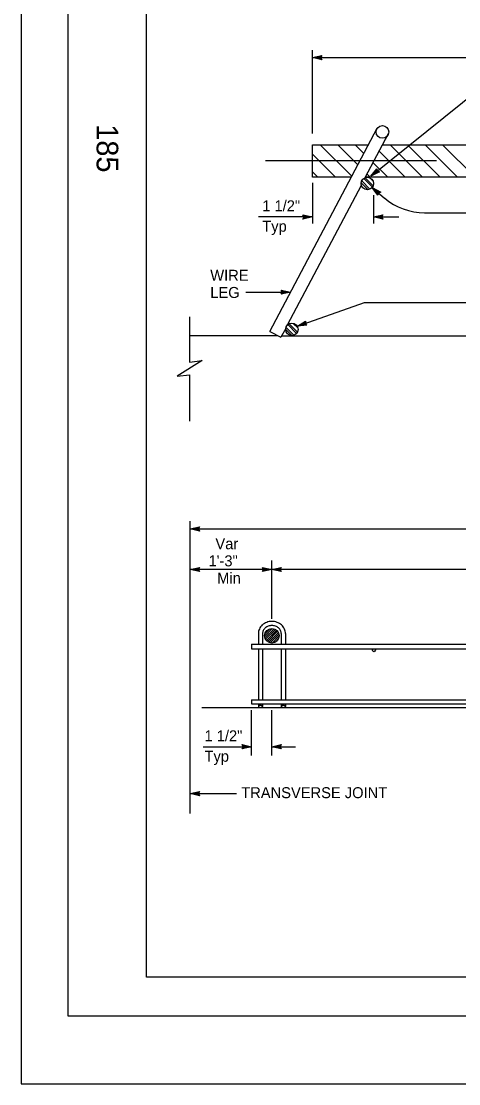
# Model space of a CAD drawing. Extents: x -894 to 866, y -472 to 714.
# Drawn here: x -894 to -615, y -472 to 205 of the extents above; entities that cross this region are included whole.
import ezdxf

# ---------------------------------------------------------------- set-up
doc = ezdxf.new("R2010")
doc.units = 0
for name, color, linetype in [('border_PLOTTING-ELEMENTS', 7, 'Continuous'), ('border_rw_22x34_Cut_Lines', 7, 'Continuous'), ('border_SHEET', 7, 'Continuous'), ('border_WITHIN-BORDER-anno', 7, 'Continuous'), ('rd_PAVEMENT', 7, 'Continuous'), ('rd_PAVEMENT-anno', 7, 'Continuous'), ('rd_SUBBASE-MATERIAL', 7, 'Continuous'), ('STR_Misc Steel A', 7, 'Continuous'), ('STR_Misc Steel B', 7, 'Continuous'), ('STR_Misc Steel C', 7, 'Continuous'), ('STR_Misc Steel D', 7, 'Continuous'), ('STR_Reinforcement A', 7, 'Continuous')]:
    doc.layers.add(name, color=color, linetype=linetype)

msp = doc.modelspace()

# ---------------------------------------------------------------- linework, layer by layer
at = {"layer": 'border_PLOTTING-ELEMENTS'}
for points in [[(-894.04, -472.45), (865.96, -472.45), (865.96, 713.55), (-894.04, 713.55)], [(-864.04, 670.55), (835.96, 670.55), (835.96, -429.45), (-864.04, -429.45)]]:
    msp.add_lwpolyline(points, close=True, dxfattribs=at)
at = {"layer": 'border_rw_22x34_Cut_Lines'}
msp.add_lwpolyline([(-864.04, 670.55), (835.96, 670.55), (835.96, -429.45), (-864.04, -429.45)], close=True, dxfattribs=at)
at = {"layer": 'border_SHEET'}
for p, q in [((-814.04, -404.45), (-814.04, 645.55)), ((810.96, -404.45), (-814.04, -404.45))]:
    msp.add_line(p, q, dxfattribs=at)
at = {"layer": 'rd_PAVEMENT'}
for p, q in [((-786.76, 16.36), (-786.76, -12.58)), ((-778.62, -11.56), (-794.62, -21.56)), ((-786.62, -12.56), (-778.62, -11.56)), ((-794.62, -21.56), (-786.62, -20.56)), ((-786.62, -20.56), (-786.62, -50.14))]:
    msp.add_line(p, q, dxfattribs=at)
at = {"layer": 'rd_PAVEMENT-anno'}
for p, q in [((-708.33, 133.15), (-708.33, 186.23)), ((-708.33, 181.54), (-702.33, 182.87)), ((-702.33, 182.87), (-703.13, 181.54)), ((-702.33, 182.87), (-702.33, 182.87)), ((-708.33, 181.54), (-239.39, 181.54)), ((-702.33, 180.2), (-708.33, 181.54)), ((-708.33, 181.54), (-708.33, 181.54)), ((-702.54, 180.56), (-706.95, 181.54)), ((-706.94, 181.55), (-702.56, 182.51)), ((-705.56, 181.54), (-702.74, 182.17)), ((-702.78, 180.92), (-705.56, 181.54)), ((-704.18, 181.54), (-702.97, 181.81)), ((-702.95, 181.27), (-704.18, 181.54)), ((-703.13, 181.54), (-702.33, 180.2)), ((-702.33, 180.2), (-702.33, 180.2)), ((-629.06, 115.64), (-738.19, 115.64)), ((-667.2, 110.71), (-667.2, 110.71)), ((-665.53, 108.63), (-665.53, 108.63)), ((-708.33, 101.68), (-708.33, 75.84)), ((-671.05, 105.92), (-671.05, 105.92)), ((-670.19, 98.71), (-662.21, 91.96)), ((-666.48, 93.81), (-670.19, 98.71)), ((-670.19, 98.71), (-670.19, 98.71)), ((-670.19, 98.71), (-664.75, 95.85)), ((-666.41, 94.22), (-669.14, 97.82)), ((-669.13, 97.81), (-665.16, 95.73)), ((-666.36, 94.65), (-668.08, 96.92)), ((-668.08, 96.92), (-665.52, 95.58)), ((-666.27, 95.03), (-667.03, 96.03)), ((-667.03, 96.03), (-665.93, 95.45)), ((-666.22, 95.35), (-666.48, 93.81)), ((-664.75, 95.85), (-666.22, 95.35)), ((-664.75, 95.85), (-664.75, 95.85)), ((-669.28, 93.96), (-669.28, 75.84)), ((-666.48, 93.81), (-666.48, 93.81)), ((-713.53, 80), (-714.33, 81.33)), ((-714.33, 81.33), (-714.33, 81.33)), ((-714.33, 81.33), (-708.33, 80)), ((-669.28, 80), (-663.28, 81.33)), ((-663.28, 81.33), (-664.08, 80)), ((-663.28, 81.33), (-663.28, 81.33)), ((-636.79, 82.65), (-537.2, 82.65)), ((-708.33, 80), (-742.79, 80)), ((-708.33, 80), (-714.33, 78.67)), ((-714.33, 78.67), (-713.53, 80)), ((-714.33, 78.67), (-714.33, 78.67)), ((-714.11, 80.98), (-709.71, 80)), ((-709.72, 79.99), (-714.09, 79.02)), ((-711.09, 80), (-713.92, 79.37)), ((-713.88, 80.62), (-711.09, 80)), ((-713.7, 80.27), (-712.47, 80)), ((-712.47, 80), (-713.68, 79.73)), ((-708.33, 80), (-708.33, 80)), ((-669.28, 80), (-653.27, 80)), ((-663.28, 78.66), (-669.28, 80)), ((-669.28, 80), (-669.28, 80)), ((-663.49, 79.01), (-667.9, 79.99)), ((-667.88, 80), (-663.51, 80.97)), ((-666.51, 79.99), (-663.69, 80.62)), ((-663.73, 79.37), (-666.51, 79.99)), ((-665.13, 79.99), (-663.92, 80.26)), ((-663.9, 79.72), (-665.13, 79.99)), ((-664.08, 80), (-663.28, 78.66)), ((-663.28, 78.66), (-663.28, 78.66)), ((-750.73, 32), (-722.19, 32)), ((-727.39, 32), (-728.19, 33.34)), ((-728.19, 33.34), (-728.19, 33.34)), ((-728.19, 33.34), (-722.19, 32)), ((-722.19, 32), (-728.19, 30.67)), ((-728.19, 30.67), (-727.39, 32)), ((-728.19, 30.67), (-728.19, 30.67)), ((-727.98, 32.98), (-723.57, 32)), ((-723.58, 32), (-727.96, 31.03)), ((-724.96, 32), (-727.78, 31.38)), ((-727.74, 32.63), (-724.96, 32)), ((-727.57, 32.28), (-726.34, 32)), ((-726.34, 32), (-727.55, 31.74)), ((-722.19, 32), (-722.19, 32)), ((-717.86, 10.32), (-675.17, 25.37)), ((-675.17, 25.37), (-538.19, 25.37)), ((-712.64, 13.57), (-712.64, 13.57)), ((-717.86, 10.32), (-717.86, 10.32)), ((-711.76, 11.05), (-711.76, 11.05)), ((-786.24, -300.27), (-786.24, -113.96)), ((-786.24, -118.85), (-780.24, -117.52)), ((-786.24, -118.85), (-161.48, -118.85)), ((-780.24, -120.18), (-786.24, -118.85)), ((-786.24, -118.85), (-786.24, -118.85)), ((-780.46, -119.83), (-784.87, -118.85)), ((-784.85, -118.84), (-780.48, -117.87)), ((-783.48, -118.85), (-780.66, -118.22)), ((-780.7, -119.47), (-783.48, -118.85)), ((-782.1, -118.85), (-780.89, -118.58)), ((-780.87, -119.12), (-782.1, -118.85)), ((-780.24, -117.52), (-781.04, -118.85)), ((-781.04, -118.85), (-780.24, -120.18)), ((-780.24, -117.52), (-780.24, -117.52)), ((-780.24, -120.18), (-780.24, -120.18)), ((-734.14, -176.19), (-734.14, -138.98)), ((-786.24, -144.67), (-780.24, -143.34)), ((-734.14, -144.67), (-786.24, -144.67)), ((-780.24, -146.01), (-786.24, -144.67)), ((-786.24, -144.67), (-786.24, -144.67)), ((-780.46, -145.65), (-784.87, -144.67)), ((-784.85, -144.67), (-780.48, -143.7)), ((-783.48, -144.67), (-780.66, -144.05)), ((-780.7, -145.29), (-783.48, -144.67)), ((-782.1, -144.67), (-780.89, -144.4)), ((-780.87, -144.95), (-782.1, -144.67)), ((-780.24, -143.34), (-781.04, -144.67)), ((-781.04, -144.67), (-780.24, -146.01)), ((-780.24, -143.34), (-780.24, -143.34)), ((-780.24, -146.01), (-780.24, -146.01)), ((-739.34, -144.67), (-740.14, -143.33)), ((-740.14, -143.33), (-740.14, -143.33)), ((-740.14, -143.33), (-734.14, -144.67)), ((-734.14, -144.67), (-740.14, -146)), ((-740.14, -146), (-739.34, -144.67)), ((-740.14, -146), (-740.14, -146)), ((-739.92, -143.69), (-735.52, -144.67)), ((-735.53, -144.67), (-739.91, -145.64)), ((-736.9, -144.67), (-739.73, -145.29)), ((-739.69, -144.05), (-736.9, -144.67)), ((-739.51, -144.39), (-738.29, -144.67)), ((-738.29, -144.67), (-739.49, -144.93)), ((-734.14, -144.67), (-728.14, -143.34)), ((-734.14, -144.67), (-734.14, -144.67)), ((-213.89, -144.67), (-734.14, -144.67)), ((-728.14, -146.01), (-734.14, -144.67)), ((-734.14, -144.67), (-734.14, -144.67)), ((-728.36, -145.65), (-732.76, -144.67)), ((-732.75, -144.67), (-728.38, -143.7)), ((-731.38, -144.67), (-728.55, -144.05)), ((-728.59, -145.29), (-731.38, -144.67)), ((-730, -144.67), (-728.79, -144.4)), ((-728.77, -144.95), (-730, -144.67)), ((-728.14, -143.34), (-728.94, -144.67)), ((-728.94, -144.67), (-728.14, -146.01)), ((-728.14, -143.34), (-728.14, -143.34)), ((-728.14, -146.01), (-728.14, -146.01)), ((-747.17, -263.26), (-747.17, -234.43)), ((-734.14, -263.26), (-734.14, -234.43)), ((-752.37, -257.67), (-753.17, -256.33)), ((-753.17, -256.33), (-753.17, -256.33)), ((-753.17, -256.33), (-747.17, -257.67)), ((-752.95, -256.68), (-748.55, -257.67)), ((-752.72, -257.04), (-749.93, -257.66)), ((-734.14, -257.67), (-728.14, -256.34)), ((-732.75, -257.66), (-728.37, -256.7)), ((-731.38, -257.67), (-728.55, -257.04)), ((-728.14, -256.34), (-728.94, -257.67)), ((-728.14, -256.34), (-728.14, -256.34)), ((-778.07, -257.67), (-747.17, -257.67)), ((-747.17, -257.67), (-753.17, -259)), ((-753.17, -259), (-752.37, -257.67)), ((-753.17, -259), (-753.17, -259)), ((-748.56, -257.67), (-752.93, -258.64)), ((-749.93, -257.66), (-752.75, -258.29)), ((-752.54, -257.39), (-751.31, -257.66)), ((-751.31, -257.66), (-752.52, -257.93)), ((-747.17, -257.67), (-747.17, -257.67)), ((-734.14, -257.67), (-719.01, -257.67)), ((-728.14, -259.01), (-734.14, -257.67)), ((-734.14, -257.67), (-734.14, -257.67)), ((-728.36, -258.65), (-732.76, -257.67)), ((-728.59, -258.29), (-731.38, -257.67)), ((-730, -257.67), (-728.79, -257.4)), ((-728.77, -257.94), (-730, -257.67)), ((-728.94, -257.67), (-728.14, -259.01)), ((-728.14, -259.01), (-728.14, -259.01)), ((-786.24, -287.56), (-780.24, -286.23)), ((-786.24, -287.56), (-756.65, -287.56)), ((-780.24, -288.9), (-786.24, -287.56)), ((-786.24, -287.56), (-786.24, -287.56)), ((-780.46, -288.55), (-784.87, -287.57)), ((-784.85, -287.56), (-780.48, -286.59)), ((-783.48, -287.57), (-780.66, -286.94)), ((-780.7, -288.19), (-783.48, -287.57)), ((-782.1, -287.57), (-780.89, -287.3)), ((-780.87, -287.84), (-782.1, -287.57)), ((-780.24, -286.23), (-781.04, -287.56)), ((-781.04, -287.56), (-780.24, -288.9)), ((-780.24, -286.23), (-780.24, -286.23)), ((-780.24, -288.9), (-780.24, -288.9))]:
    msp.add_line(p, q, dxfattribs=at)
msp.add_lwpolyline([(-671.05, 105.92), (-588.75, 171.95), (-549.82, 171.95)], dxfattribs=at)
for points in [[(-665.53, 108.63), (-671.05, 105.92), (-667.2, 110.71), (-667.14, 110.3), (-669.96, 106.79), (-665.92, 108.77), (-666.3, 108.92), (-668.89, 107.65), (-667.09, 109.89), (-667.03, 109.48), (-667.81, 108.51), (-666.69, 109.06), (-666.99, 109.17), (-667.2, 110.71), (-666.99, 109.17)], [(-711.76, 11.05), (-717.86, 10.32), (-712.64, 13.57), (-712.73, 13.16), (-716.55, 10.78), (-712.07, 11.31), (-712.39, 11.58), (-715.25, 11.24), (-712.81, 12.76), (-712.89, 12.35), (-713.95, 11.69), (-712.71, 11.84), (-712.96, 12.05), (-712.64, 13.57), (-712.96, 12.05)]]:
    msp.add_lwpolyline(points, close=True, dxfattribs=at)
msp.add_arc((-636.79, 122.02), 39.37, 229.79295, 270, dxfattribs=at)
at = {"layer": 'rd_SUBBASE-MATERIAL'}
for p, q in [((-730.33, 4.32), (-786.76, 4.32)), ((-727.81, 4.32), (-219.92, 4.32)), ((-778.89, -232.67), (-169.11, -232.67))]:
    msp.add_line(p, q, dxfattribs=at)
at = {"layer": 'STR_Misc Steel A'}
for p, q in [((-721.27, 4.32), (-725.4, 8.45)), ((-720.06, 4.55), (-725.17, 9.66)), ((-718.37, 5.74), (-723.98, 11.35)), ((-717.81, 6.62), (-723.1, 11.91)), ((-717.54, 9.23), (-720.49, 12.18)), ((-747.17, -227.72), (-747.17, -230.37)), ((-747.17, -227.72), (-200.56, -227.72)), ((-747.17, -230.37), (-200.56, -230.37))]:
    msp.add_line(p, q, dxfattribs=at)
msp.add_circle((-721.42, 8.3), 3.99, dxfattribs=at)
at = {"layer": 'STR_Misc Steel B'}
for p, q in [((-672.75, 97.33), (-677.19, 101.77)), ((-671.62, 97.64), (-676.88, 102.9)), ((-670.02, 98.92), (-675.6, 104.49)), ((-669.52, 99.85), (-674.67, 105)), ((-669.53, 102.74), (-671.77, 104.99)), ((-747.17, -192.38), (-747.17, -195.26)), ((-747.17, -192.38), (-200.56, -192.38)), ((-747.17, -195.26), (-200.56, -195.26))]:
    msp.add_line(p, q, dxfattribs=at)
msp.add_circle((-673.24, 101.28), 3.99, dxfattribs=at)
at = {"layer": 'STR_Misc Steel C'}
msp.add_circle((-669.07, -196.16), 0.928, dxfattribs=at)
at = {"layer": 'STR_Misc Steel D'}
for p, q in [((-735.41, 7), (-666.95, 136.54)), ((-674.58, 105.03), (-659.76, 133.09)), ((-724.18, 11.17), (-677.09, 100.28)), ((-735.41, 7), (-728.36, 3.27)), ((-725.35, 8.96), (-728.36, 3.27)), ((-742.77, -185.6), (-742.77, -192.38)), ((-740.11, -185.6), (-740.11, -192.38)), ((-728.17, -185.6), (-728.17, -192.38)), ((-725.51, -185.6), (-725.51, -192.38)), ((-742.77, -195.26), (-742.77, -227.72)), ((-740.11, -195.26), (-740.11, -227.72)), ((-728.17, -195.26), (-728.17, -227.72)), ((-725.51, -195.26), (-725.51, -227.72)), ((-742.77, -230.37), (-742.77, -231.98)), ((-740.11, -230.37), (-740.11, -231.98)), ((-728.17, -230.37), (-728.17, -231.98)), ((-725.51, -230.37), (-725.51, -231.98))]:
    msp.add_line(p, q, dxfattribs=at)
msp.add_circle((-663.64, 134.17), 3.99, dxfattribs=at)
for centre, radius, start, end in [((-735.66, -185.6), 7.1, 155.43304, 180), ((-734.93, -185.94), 7.92, 132.17976, 155.43304), ((-734.45, -186.47), 8.63, 110.57208, 132.17976), ((-734.91, -185.95), 5.28, 130.8371, 154.39424), ((-734.44, -186.49), 5.99, 109.69777, 130.8371), ((-734.14, -187.29), 9.5, 90, 110.57208), ((-734.14, -187.34), 6.89, 90, 109.69777), ((-734.14, -187.29), 9.5, 69.42792, 90), ((-734.14, -187.34), 6.89, 70.30223, 90), ((-733.84, -186.49), 5.99, 49.1629, 70.30223), ((-733.83, -186.47), 8.63, 47.82024, 69.42792), ((-733.37, -185.95), 5.28, 25.60576, 49.1629), ((-733.35, -185.94), 7.92, 24.56696, 47.82024), ((-732.62, -185.6), 7.1, 0, 24.56696), ((-735.63, -185.6), 4.48, 154.39424, 180), ((-732.65, -185.6), 4.48, 0, 25.60576), ((-742.47, -231.98), 0.301, 137.86716, 180), ((-742.47, -231.98), 0.301, 180, 222.13284), ((-741.98, -232.42), 0.957, 114.60264, 137.86716), ((-741.98, -231.54), 0.957, 222.13284, 245.39736), ((-741.65, -233.13), 1.74, 100.73943, 114.60264), ((-741.65, -230.82), 1.74, 245.39736, 259.26057), ((-741.44, -234.26), 2.89, 90, 100.73943), ((-741.44, -229.69), 2.89, 259.26057, 270), ((-741.44, -234.26), 2.89, 79.26057, 90), ((-741.44, -229.69), 2.89, 270, 280.73943), ((-741.22, -233.13), 1.74, 65.39736, 79.26057), ((-741.22, -230.82), 1.74, 280.73943, 294.60264), ((-740.9, -232.42), 0.957, 42.13284, 65.39736), ((-740.9, -231.54), 0.957, 294.60264, 317.86716), ((-740.41, -231.98), 0.301, 0, 42.13284), ((-740.41, -231.98), 0.301, 317.86716, 0), ((-727.87, -231.98), 0.301, 137.86716, 180), ((-727.87, -231.98), 0.301, 180, 222.13284), ((-727.38, -232.42), 0.957, 114.60264, 137.86716), ((-727.38, -231.54), 0.957, 222.13284, 245.39736), ((-727.06, -233.13), 1.74, 100.73943, 114.60264), ((-727.06, -230.82), 1.74, 245.39736, 259.26057), ((-726.84, -234.26), 2.89, 90, 100.73943), ((-726.84, -229.69), 2.89, 259.26057, 270), ((-726.84, -234.26), 2.89, 79.26057, 90), ((-726.84, -229.69), 2.89, 270, 280.73943), ((-726.63, -233.13), 1.74, 65.39736, 79.26057), ((-726.63, -230.82), 1.74, 280.73943, 294.60264), ((-726.3, -232.42), 0.957, 42.13284, 65.39736), ((-726.3, -231.54), 0.957, 294.60264, 317.86716), ((-725.81, -231.98), 0.301, 0, 42.13284), ((-725.81, -231.98), 0.301, 317.86716, 0)]:
    msp.add_arc(centre, radius, start, end, dxfattribs=at)
at = {"layer": 'STR_Reinforcement A'}
for p, q in [((-708.33, 105.27), (-708.33, 126.02)), ((-708.33, 126.02), (-672.51, 126.02)), ((-703.27, 126.02), (-683.14, 105.9)), ((-692.13, 126.02), (-679.29, 113.19)), ((-680.99, 126.02), (-675.44, 120.47)), ((-663.5, 126.02), (-473.86, 126.02)), ((-658.72, 126.02), (-637.97, 105.27)), ((-647.59, 126.02), (-626.83, 105.27)), ((-636.45, 126.02), (-615.7, 105.27)), ((-625.32, 126.02), (-604.56, 105.27)), ((-708.33, 119.95), (-693.65, 105.27)), ((-665.7, 121.86), (-649.11, 105.27)), ((-708.33, 108.81), (-704.78, 105.27)), ((-669.55, 114.57), (-660.24, 105.27)), ((-683.48, 105.27), (-708.33, 105.27)), ((-470.94, 105.27), (-674.46, 105.27)), ((-673.39, 107.28), (-671.38, 105.27)), ((-738.79, -187.17), (-733.91, -182.28)), ((-738.63, -185.7), (-735.37, -182.44)), ((-738.59, -188.28), (-732.79, -182.48)), ((-738.2, -189.2), (-731.87, -182.88)), ((-737.65, -189.97), (-731.1, -183.42)), ((-736.97, -190.6), (-730.47, -184.1)), ((-736.16, -191.1), (-729.97, -184.91)), ((-735.19, -191.44), (-729.63, -185.88)), ((-733.99, -191.55), (-729.52, -187.08)), ((-732.29, -191.16), (-729.91, -188.78))]:
    msp.add_line(p, q, dxfattribs=at)
msp.add_circle((-734.15, -186.92), 4.64, dxfattribs=at)

# ---------------------------------------------------------------- texts
at = {"layer": 'border_WITHIN-BORDER-anno'}
msp.add_text('185', height=13.779, rotation=270, dxfattribs=at).set_placement((-845.95, 139.05))
at = {"layer": 'rd_PAVEMENT-anno'}
for s, p in [('1 1/2"', (-740.29, 83.57)), ('Typ', (-740.29, 70.57)), ('WIRE', (-773.45, 39.29)), ('LEG', (-773.45, 28.35)), ('Var', (-770.18, -131.76)), ('1\'-3"', (-774.57, -142.7)), ('Min', (-769.07, -153.64)), ('1 1/2"', (-777.13, -254.22)), ('Typ', (-777.13, -267.22)), ('TRANSVERSE JOINT', (-753.69, -290.44))]:
    msp.add_text(s, height=7, dxfattribs=at).set_placement(p)

doc.saveas('drawing.dxf')
